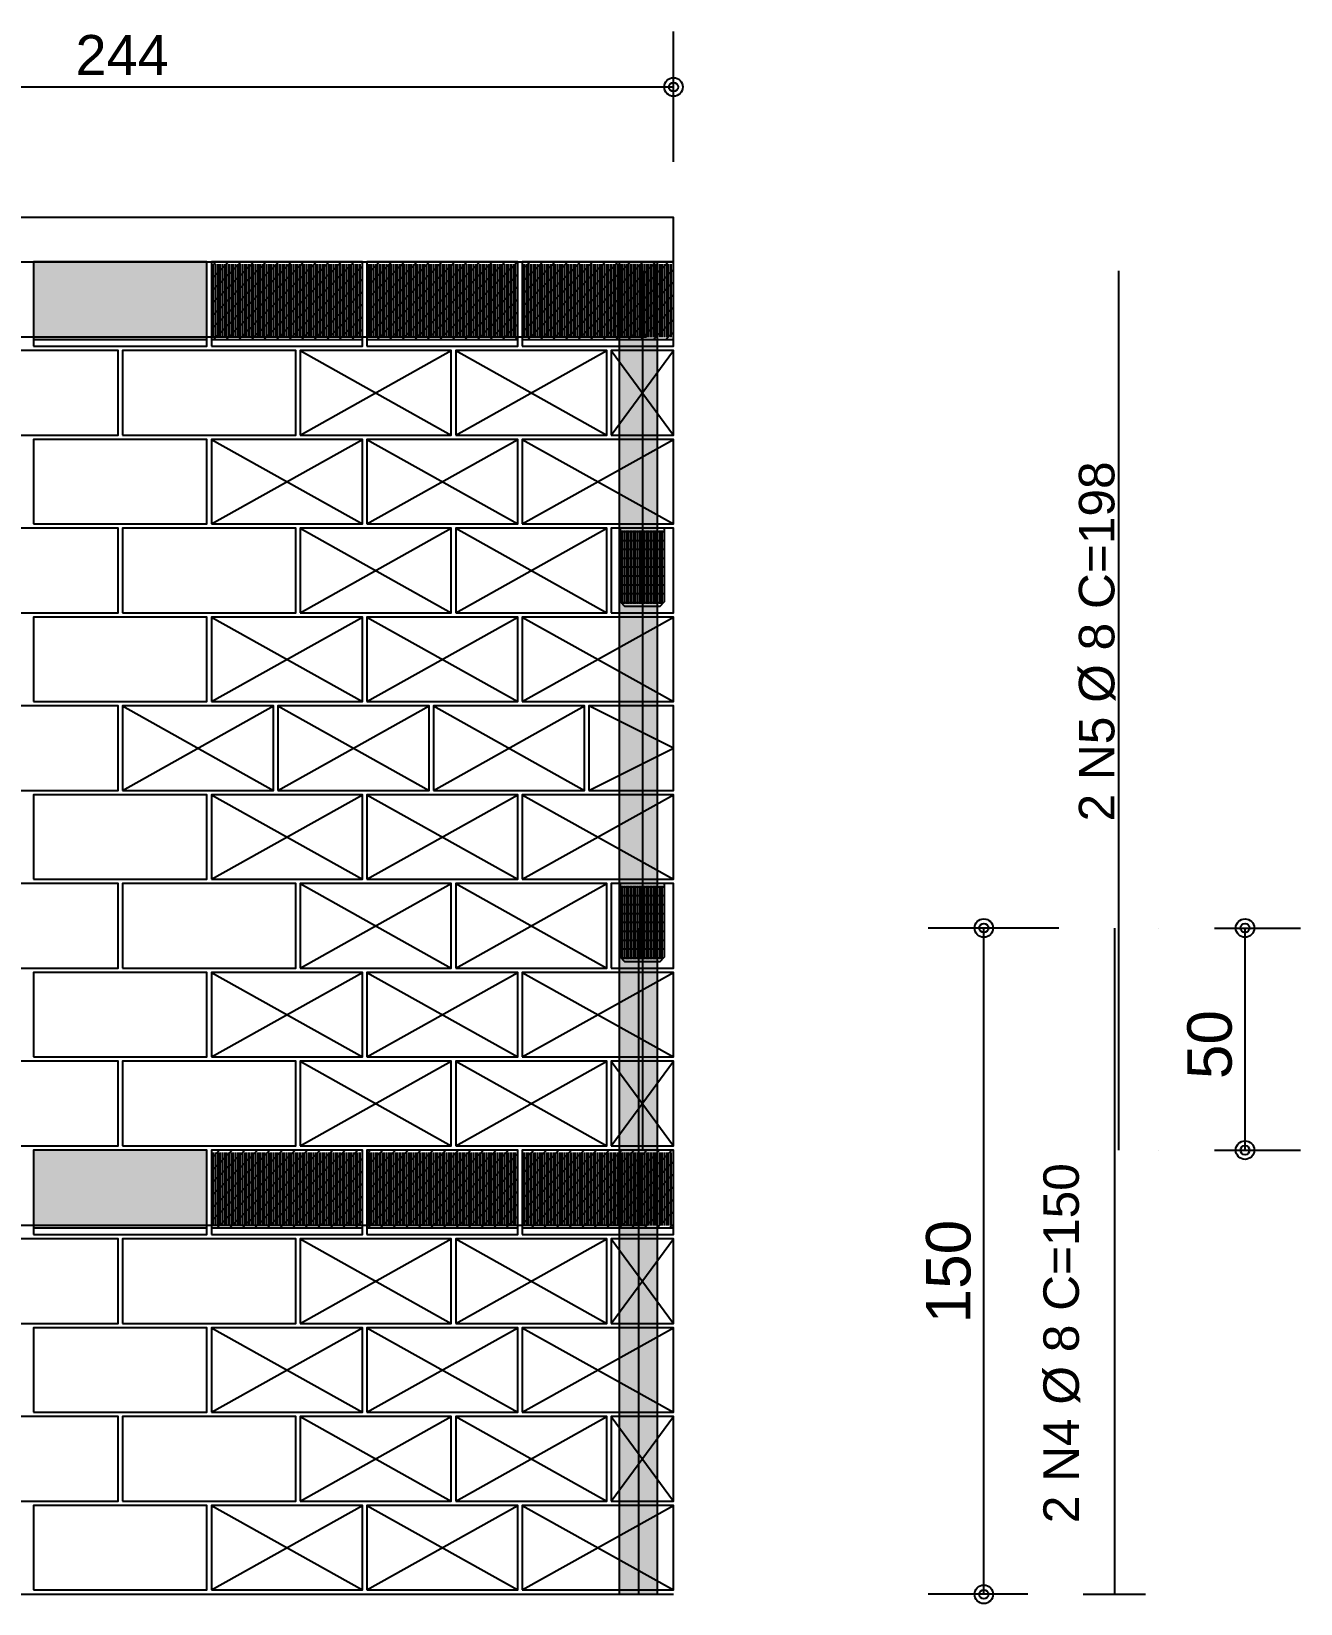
# Model space of a CAD drawing. Extents: x 3 to 128, y 2 to 83.
# Drawn here: x 88.01 to 93.73, y 29.57 to 36.65 of the extents above; entities that cross this region are included whole.
import ezdxf

# ---------------------------------------------------------------- set-up
doc = ezdxf.new("R2010")
doc.units = 0
doc.header["$MEASUREMENT"] = 0
doc.linetypes.add('ESTILO_TQS_0001', pattern=[1, 0.7, -0.3])
for name, color, linetype in [('1', 3, 'CONTINUOUS'), ('3', 7, 'CONTINUOUS'), ('34', 30, 'CONTINUOUS'), ('35', 255, 'CONTINUOUS'), ('4', 5, 'CONTINUOUS'), ('9', 8, 'CONTINUOUS')]:
    doc.layers.add(name, color=color, linetype=linetype)
doc.styles.add('TQS_ARIAL', font='arial.ttf')

msp = doc.modelspace()

# ---------------------------------------------------------------- linework, layer by layer
at = {"layer": '1', "color": 3, "linetype": 'ESTILO_TQS_0001'}
msp.add_line((92.749884, 29.61411), (93.029884, 29.61411), dxfattribs=at)
at = {"layer": '3', "color": 7, "linetype": 'Continuous'}
for p, q in [((89.22413, 34.83411), (89.90413, 35.21411)), ((89.22413, 35.21411), (89.90413, 34.83411)), ((89.92413, 34.83411), (90.60413, 35.21411)), ((89.92413, 35.21411), (90.60413, 34.83411)), ((90.62413, 35.21411), (90.90413, 34.83411)), ((90.62413, 34.83411), (90.90413, 35.21411)), ((88.824138, 34.43411), (89.504138, 34.81411)), ((88.824138, 34.81411), (89.504138, 34.43411)), ((89.524138, 34.43411), (90.204138, 34.81411)), ((89.524138, 34.81411), (90.204138, 34.43411)), ((90.224138, 34.43411), (90.904138, 34.81411)), ((90.224138, 34.81411), (90.904138, 34.43411)), ((89.22413, 34.03411), (89.90413, 34.41411)), ((89.22413, 34.41411), (89.90413, 34.03411)), ((89.92413, 34.03411), (90.60413, 34.41411)), ((89.92413, 34.41411), (90.60413, 34.03411)), ((88.824138, 33.63411), (89.504138, 34.01411)), ((88.824138, 34.01411), (89.504138, 33.63411)), ((89.524138, 33.63411), (90.204138, 34.01411)), ((89.524138, 34.01411), (90.204138, 33.63411)), ((90.224138, 33.63411), (90.904138, 34.01411)), ((90.224138, 34.01411), (90.904138, 33.63411)), ((88.424153, 33.23411), (89.104153, 33.61411)), ((88.424153, 33.61411), (89.104153, 33.23411)), ((89.124153, 33.23411), (89.804153, 33.61411)), ((89.124153, 33.61411), (89.804153, 33.23411)), ((89.824153, 33.23411), (90.504153, 33.61411)), ((89.824153, 33.61411), (90.504153, 33.23411)), ((90.904153, 33.42411), (90.524153, 33.61411)), ((90.524153, 33.23411), (90.904153, 33.42411)), ((88.824138, 32.83411), (89.504138, 33.21411)), ((88.824138, 33.21411), (89.504138, 32.83411)), ((89.524138, 32.83411), (90.204138, 33.21411)), ((89.524138, 33.21411), (90.204138, 32.83411)), ((90.224138, 32.83411), (90.904138, 33.21411)), ((90.224138, 33.21411), (90.904138, 32.83411)), ((89.22413, 32.43411), (89.90413, 32.81411)), ((89.22413, 32.81411), (89.90413, 32.43411)), ((89.92413, 32.43411), (90.60413, 32.81411)), ((89.92413, 32.81411), (90.60413, 32.43411)), ((88.824138, 32.03411), (89.504138, 32.41411)), ((88.824138, 32.41411), (89.504138, 32.03411)), ((89.524138, 32.03411), (90.204138, 32.41411)), ((89.524138, 32.41411), (90.204138, 32.03411)), ((90.224138, 32.03411), (90.904138, 32.41411)), ((90.224138, 32.41411), (90.904138, 32.03411)), ((89.22413, 31.63411), (89.90413, 32.01411)), ((89.22413, 32.01411), (89.90413, 31.63411)), ((89.92413, 31.63411), (90.60413, 32.01411)), ((89.92413, 32.01411), (90.60413, 31.63411)), ((90.62413, 32.01411), (90.90413, 31.63411)), ((90.62413, 31.63411), (90.90413, 32.01411)), ((89.22413, 30.83411), (89.90413, 31.21411)), ((89.22413, 31.21411), (89.90413, 30.83411)), ((89.92413, 30.83411), (90.60413, 31.21411)), ((89.92413, 31.21411), (90.60413, 30.83411)), ((90.62413, 31.21411), (90.90413, 30.83411)), ((90.62413, 30.83411), (90.90413, 31.21411)), ((88.824138, 30.43411), (89.504138, 30.81411)), ((88.824138, 30.81411), (89.504138, 30.43411)), ((89.524138, 30.43411), (90.204138, 30.81411)), ((89.524138, 30.81411), (90.204138, 30.43411)), ((90.224138, 30.43411), (90.904138, 30.81411)), ((90.224138, 30.81411), (90.904138, 30.43411)), ((89.22413, 30.03411), (89.90413, 30.41411)), ((89.22413, 30.41411), (89.90413, 30.03411)), ((89.92413, 30.03411), (90.60413, 30.41411)), ((89.92413, 30.41411), (90.60413, 30.03411)), ((90.62413, 30.41411), (90.90413, 30.03411)), ((90.62413, 30.03411), (90.90413, 30.41411)), ((88.824138, 29.63411), (89.504138, 30.01411)), ((88.824138, 30.01411), (89.504138, 29.63411)), ((89.524138, 29.63411), (90.204138, 30.01411)), ((89.524138, 30.01411), (90.204138, 29.63411)), ((90.224138, 29.63411), (90.904138, 30.01411)), ((90.224138, 30.01411), (90.904138, 29.63411))]:
    msp.add_line(p, q, dxfattribs=at)
for points in [[(83.324, 35.61411), (90.904827, 35.61411), (90.904827, 35.81411), (83.324, 35.81411), (83.324, 35.61411)], [(88.024138, 35.23411), (88.804138, 35.23411), (88.804138, 35.61411), (88.024138, 35.61411), (88.024138, 35.23411)], [(88.824138, 35.23411), (89.504138, 35.23411), (89.504138, 35.61411), (88.824138, 35.61411), (88.824138, 35.23411)], [(89.524138, 35.23411), (90.204138, 35.23411), (90.204138, 35.61411), (89.524138, 35.61411), (89.524138, 35.23411)], [(90.224138, 35.23411), (90.904138, 35.23411), (90.904138, 35.61411), (90.224138, 35.61411), (90.224138, 35.23411)], [(87.624153, 34.83411), (88.404153, 34.83411), (88.404153, 35.21411), (87.624153, 35.21411), (87.624153, 34.83411)], [(88.424138, 34.83411), (89.204138, 34.83411), (89.204138, 35.21411), (88.424138, 35.21411), (88.424138, 34.83411)], [(89.22413, 34.83411), (89.90413, 34.83411), (89.90413, 35.21411), (89.22413, 35.21411), (89.22413, 34.83411)], [(89.92413, 34.83411), (90.60413, 34.83411), (90.60413, 35.21411), (89.92413, 35.21411), (89.92413, 34.83411)], [(90.62413, 34.83411), (90.90413, 34.83411), (90.90413, 35.21411), (90.62413, 35.21411), (90.62413, 34.83411)], [(88.024138, 34.43411), (88.804138, 34.43411), (88.804138, 34.81411), (88.024138, 34.81411), (88.024138, 34.43411)], [(88.824138, 34.43411), (89.504138, 34.43411), (89.504138, 34.81411), (88.824138, 34.81411), (88.824138, 34.43411)], [(89.524138, 34.43411), (90.204138, 34.43411), (90.204138, 34.81411), (89.524138, 34.81411), (89.524138, 34.43411)], [(90.224138, 34.43411), (90.904138, 34.43411), (90.904138, 34.81411), (90.224138, 34.81411), (90.224138, 34.43411)], [(87.624153, 34.03411), (88.404153, 34.03411), (88.404153, 34.41411), (87.624153, 34.41411), (87.624153, 34.03411)], [(88.424138, 34.03411), (89.204138, 34.03411), (89.204138, 34.41411), (88.424138, 34.41411), (88.424138, 34.03411)], [(89.22413, 34.03411), (89.90413, 34.03411), (89.90413, 34.41411), (89.22413, 34.41411), (89.22413, 34.03411)], [(89.92413, 34.03411), (90.60413, 34.03411), (90.60413, 34.41411), (89.92413, 34.41411), (89.92413, 34.03411)], [(90.62413, 34.03411), (90.90413, 34.03411), (90.90413, 34.41411), (90.62413, 34.41411), (90.62413, 34.03411)], [(88.024138, 33.63411), (88.804138, 33.63411), (88.804138, 34.01411), (88.024138, 34.01411), (88.024138, 33.63411)], [(88.824138, 33.63411), (89.504138, 33.63411), (89.504138, 34.01411), (88.824138, 34.01411), (88.824138, 33.63411)], [(89.524138, 33.63411), (90.204138, 33.63411), (90.204138, 34.01411), (89.524138, 34.01411), (89.524138, 33.63411)], [(90.224138, 33.63411), (90.904138, 33.63411), (90.904138, 34.01411), (90.224138, 34.01411), (90.224138, 33.63411)], [(87.624153, 33.23411), (88.404153, 33.23411), (88.404153, 33.61411), (87.624153, 33.61411), (87.624153, 33.23411)], [(88.424153, 33.23411), (89.104153, 33.23411), (89.104153, 33.61411), (88.424153, 33.61411), (88.424153, 33.23411)], [(89.124153, 33.23411), (89.804153, 33.23411), (89.804153, 33.61411), (89.124153, 33.61411), (89.124153, 33.23411)], [(89.824153, 33.23411), (90.504153, 33.23411), (90.504153, 33.61411), (89.824153, 33.61411), (89.824153, 33.23411)], [(90.524153, 33.23411), (90.904153, 33.23411), (90.904153, 33.61411), (90.524153, 33.61411), (90.524153, 33.23411)], [(88.024138, 32.83411), (88.804138, 32.83411), (88.804138, 33.21411), (88.024138, 33.21411), (88.024138, 32.83411)], [(88.824138, 32.83411), (89.504138, 32.83411), (89.504138, 33.21411), (88.824138, 33.21411), (88.824138, 32.83411)], [(89.524138, 32.83411), (90.204138, 32.83411), (90.204138, 33.21411), (89.524138, 33.21411), (89.524138, 32.83411)], [(90.224138, 32.83411), (90.904138, 32.83411), (90.904138, 33.21411), (90.224138, 33.21411), (90.224138, 32.83411)], [(87.624153, 32.43411), (88.404153, 32.43411), (88.404153, 32.81411), (87.624153, 32.81411), (87.624153, 32.43411)], [(88.424138, 32.43411), (89.204138, 32.43411), (89.204138, 32.81411), (88.424138, 32.81411), (88.424138, 32.43411)], [(89.22413, 32.43411), (89.90413, 32.43411), (89.90413, 32.81411), (89.22413, 32.81411), (89.22413, 32.43411)], [(89.92413, 32.43411), (90.60413, 32.43411), (90.60413, 32.81411), (89.92413, 32.81411), (89.92413, 32.43411)], [(90.62413, 32.43411), (90.90413, 32.43411), (90.90413, 32.81411), (90.62413, 32.81411), (90.62413, 32.43411)], [(88.024138, 32.03411), (88.804138, 32.03411), (88.804138, 32.41411), (88.024138, 32.41411), (88.024138, 32.03411)], [(88.824138, 32.03411), (89.504138, 32.03411), (89.504138, 32.41411), (88.824138, 32.41411), (88.824138, 32.03411)], [(89.524138, 32.03411), (90.204138, 32.03411), (90.204138, 32.41411), (89.524138, 32.41411), (89.524138, 32.03411)], [(90.224138, 32.03411), (90.904138, 32.03411), (90.904138, 32.41411), (90.224138, 32.41411), (90.224138, 32.03411)], [(87.624153, 31.63411), (88.404153, 31.63411), (88.404153, 32.01411), (87.624153, 32.01411), (87.624153, 31.63411)], [(88.424138, 31.63411), (89.204138, 31.63411), (89.204138, 32.01411), (88.424138, 32.01411), (88.424138, 31.63411)], [(89.22413, 31.63411), (89.90413, 31.63411), (89.90413, 32.01411), (89.22413, 32.01411), (89.22413, 31.63411)], [(89.92413, 31.63411), (90.60413, 31.63411), (90.60413, 32.01411), (89.92413, 32.01411), (89.92413, 31.63411)], [(90.62413, 31.63411), (90.90413, 31.63411), (90.90413, 32.01411), (90.62413, 32.01411), (90.62413, 31.63411)], [(88.024138, 31.23411), (88.804138, 31.23411), (88.804138, 31.61411), (88.024138, 31.61411), (88.024138, 31.23411)], [(88.824138, 31.23411), (89.504138, 31.23411), (89.504138, 31.61411), (88.824138, 31.61411), (88.824138, 31.23411)], [(89.524138, 31.23411), (90.204138, 31.23411), (90.204138, 31.61411), (89.524138, 31.61411), (89.524138, 31.23411)], [(90.224138, 31.23411), (90.904138, 31.23411), (90.904138, 31.61411), (90.224138, 31.61411), (90.224138, 31.23411)], [(87.624153, 30.83411), (88.404153, 30.83411), (88.404153, 31.21411), (87.624153, 31.21411), (87.624153, 30.83411)], [(88.424138, 30.83411), (89.204138, 30.83411), (89.204138, 31.21411), (88.424138, 31.21411), (88.424138, 30.83411)], [(89.22413, 30.83411), (89.90413, 30.83411), (89.90413, 31.21411), (89.22413, 31.21411), (89.22413, 30.83411)], [(89.92413, 30.83411), (90.60413, 30.83411), (90.60413, 31.21411), (89.92413, 31.21411), (89.92413, 30.83411)], [(90.62413, 30.83411), (90.90413, 30.83411), (90.90413, 31.21411), (90.62413, 31.21411), (90.62413, 30.83411)], [(88.024138, 30.43411), (88.804138, 30.43411), (88.804138, 30.81411), (88.024138, 30.81411), (88.024138, 30.43411)], [(88.824138, 30.43411), (89.504138, 30.43411), (89.504138, 30.81411), (88.824138, 30.81411), (88.824138, 30.43411)], [(89.524138, 30.43411), (90.204138, 30.43411), (90.204138, 30.81411), (89.524138, 30.81411), (89.524138, 30.43411)], [(90.224138, 30.43411), (90.904138, 30.43411), (90.904138, 30.81411), (90.224138, 30.81411), (90.224138, 30.43411)], [(87.624153, 30.03411), (88.404153, 30.03411), (88.404153, 30.41411), (87.624153, 30.41411), (87.624153, 30.03411)], [(88.424138, 30.03411), (89.204138, 30.03411), (89.204138, 30.41411), (88.424138, 30.41411), (88.424138, 30.03411)], [(89.22413, 30.03411), (89.90413, 30.03411), (89.90413, 30.41411), (89.22413, 30.41411), (89.22413, 30.03411)], [(89.92413, 30.03411), (90.60413, 30.03411), (90.60413, 30.41411), (89.92413, 30.41411), (89.92413, 30.03411)], [(90.62413, 30.03411), (90.90413, 30.03411), (90.90413, 30.41411), (90.62413, 30.41411), (90.62413, 30.03411)], [(88.024138, 29.63411), (88.804138, 29.63411), (88.804138, 30.01411), (88.024138, 30.01411), (88.024138, 29.63411)], [(88.824138, 29.63411), (89.504138, 29.63411), (89.504138, 30.01411), (88.824138, 30.01411), (88.824138, 29.63411)], [(89.524138, 29.63411), (90.204138, 29.63411), (90.204138, 30.01411), (89.524138, 30.01411), (89.524138, 29.63411)], [(90.224138, 29.63411), (90.904138, 29.63411), (90.904138, 30.01411), (90.224138, 30.01411), (90.224138, 29.63411)]]:
    msp.add_lwpolyline(points, dxfattribs=at)
at = {"layer": '34', "color": 30, "linetype": 'Continuous'}
msp.add_line((83.324, 29.61411), (90.904827, 29.61411), dxfattribs=at)
at = {"layer": '35', "color": 255, "linetype": 'Continuous'}
for p, q in [((90.904827, 36.06411), (90.904827, 36.651457)), ((86.024151, 36.401457), (90.904827, 36.401457)), ((90.904827, 35.81411), (90.904827, 35.81411)), ((92.639884, 32.61411), (92.051884, 32.61411)), ((92.301884, 29.61411), (92.301884, 32.61411)), ((92.889884, 32.61411), (92.889884, 32.61411)), ((93.089884, 32.61411), (93.089884, 32.61411)), ((93.339884, 32.61411), (93.727884, 32.61411)), ((93.477884, 31.61411), (93.477884, 32.61411)), ((93.089884, 31.61411), (93.089884, 31.61411)), ((93.339884, 31.61411), (93.727884, 31.61411)), ((92.499884, 29.61411), (92.051884, 29.61411)), ((92.749884, 29.61411), (92.749884, 29.61411))]:
    msp.add_line(p, q, dxfattribs=at)
for centre, radius in [((90.904827, 36.401457), 0.041625), ((90.904827, 36.401457), 0.02075), ((92.301884, 32.61411), 0.041625), ((92.301884, 32.61411), 0.02075), ((93.477884, 32.61411), 0.041625), ((93.477884, 32.61411), 0.02075), ((93.477884, 31.61411), 0.041625), ((93.477884, 31.61411), 0.02075), ((92.301884, 29.61411), 0.041625), ((92.301884, 29.61411), 0.02075)]:
    msp.add_circle(centre, radius, dxfattribs=at)
at = {"layer": '4', "color": 5, "linetype": 'Continuous'}
for points in [[(90.766638, 31.61411), (90.766638, 35.57411)], [(92.909884, 31.61411), (92.909884, 35.57411)], [(83.446, 35.27611), (90.782827, 35.27611)], [(90.746638, 32.61411), (90.746638, 29.61411)], [(92.889884, 32.61411), (92.889884, 29.61411)], [(83.446, 31.27611), (90.782827, 31.27611)]]:
    msp.add_lwpolyline(points, dxfattribs=at)
at = {"layer": '9', "color": 8, "linetype": 'Continuous'}
for p, q in [((88.824138, 35.310297), (89.127951, 35.61411)), ((88.824138, 35.366865), (89.071383, 35.61411)), ((88.824138, 35.423434), (89.014814, 35.61411)), ((88.824138, 35.480002), (88.958246, 35.61411)), ((88.824138, 35.536571), (88.901677, 35.61411)), ((88.824138, 35.593139), (88.845108, 35.61411)), ((88.83452, 35.26411), (89.18452, 35.61411)), ((88.891088, 35.26411), (89.241088, 35.61411)), ((88.947657, 35.26411), (89.297657, 35.61411)), ((89.004225, 35.26411), (89.354225, 35.61411)), ((89.060794, 35.26411), (89.410794, 35.61411)), ((89.117362, 35.26411), (89.467362, 35.61411)), ((89.524138, 35.274906), (89.863342, 35.61411)), ((89.524138, 35.331474), (89.806774, 35.61411)), ((89.524138, 35.388043), (89.750205, 35.61411)), ((89.524138, 35.444611), (89.693637, 35.61411)), ((89.524138, 35.50118), (89.637068, 35.61411)), ((89.524138, 35.557748), (89.5805, 35.61411)), ((89.569911, 35.26411), (89.919911, 35.61411)), ((89.626479, 35.26411), (89.976479, 35.61411)), ((89.683048, 35.26411), (90.033048, 35.61411)), ((89.739616, 35.26411), (90.089616, 35.61411)), ((89.796185, 35.26411), (90.146185, 35.61411)), ((89.852754, 35.26411), (90.202754, 35.61411)), ((90.224138, 35.296083), (90.542165, 35.61411)), ((90.224138, 35.352652), (90.485596, 35.61411)), ((90.224138, 35.40922), (90.429028, 35.61411)), ((90.224138, 35.465789), (90.372459, 35.61411)), ((90.224138, 35.522357), (90.315891, 35.61411)), ((90.224138, 35.578926), (90.259322, 35.61411)), ((90.248733, 35.26411), (90.598733, 35.61411)), ((90.305302, 35.26411), (90.655302, 35.61411)), ((90.36187, 35.26411), (90.71187, 35.61411)), ((90.418439, 35.26411), (90.768439, 35.61411)), ((90.475007, 35.26411), (90.825007, 35.61411)), ((90.531576, 35.26411), (90.881576, 35.61411)), ((88.834138, 35.27411), (88.834138, 35.60411)), ((88.844138, 35.27411), (88.844138, 35.60411)), ((88.854138, 35.27411), (88.854138, 35.60411)), ((88.864138, 35.27411), (88.864138, 35.60411)), ((88.874138, 35.27411), (88.874138, 35.60411)), ((88.884138, 35.27411), (88.884138, 35.60411)), ((88.894138, 35.27411), (88.894138, 35.60411)), ((88.904138, 35.27411), (88.904138, 35.60411)), ((88.914138, 35.27411), (88.914138, 35.60411)), ((88.924138, 35.27411), (88.924138, 35.60411)), ((88.934138, 35.27411), (88.934138, 35.60411)), ((88.944138, 35.27411), (88.944138, 35.60411)), ((88.954138, 35.27411), (88.954138, 35.60411)), ((88.964138, 35.27411), (88.964138, 35.60411)), ((88.974138, 35.27411), (88.974138, 35.60411)), ((88.984138, 35.27411), (88.984138, 35.60411)), ((88.994138, 35.27411), (88.994138, 35.60411)), ((89.004138, 35.27411), (89.004138, 35.60411)), ((89.014138, 35.27411), (89.014138, 35.60411)), ((89.024138, 35.27411), (89.024138, 35.60411)), ((89.034138, 35.27411), (89.034138, 35.60411)), ((89.044138, 35.27411), (89.044138, 35.60411)), ((89.054138, 35.27411), (89.054138, 35.60411)), ((89.064138, 35.27411), (89.064138, 35.60411)), ((89.074138, 35.27411), (89.074138, 35.60411)), ((89.084138, 35.27411), (89.084138, 35.60411)), ((89.094138, 35.27411), (89.094138, 35.60411)), ((89.104138, 35.27411), (89.104138, 35.60411)), ((89.114138, 35.27411), (89.114138, 35.60411)), ((89.124138, 35.27411), (89.124138, 35.60411)), ((89.134138, 35.27411), (89.134138, 35.60411)), ((89.144138, 35.27411), (89.144138, 35.60411)), ((89.154138, 35.27411), (89.154138, 35.60411)), ((89.164138, 35.27411), (89.164138, 35.60411)), ((89.173931, 35.26411), (89.504138, 35.594317)), ((89.174138, 35.27411), (89.174138, 35.60411)), ((89.184138, 35.27411), (89.184138, 35.60411)), ((89.194138, 35.27411), (89.194138, 35.60411)), ((89.204138, 35.27411), (89.204138, 35.60411)), ((89.214138, 35.27411), (89.214138, 35.60411)), ((89.224138, 35.27411), (89.224138, 35.60411)), ((89.2305, 35.26411), (89.504138, 35.537748)), ((89.234138, 35.27411), (89.234138, 35.60411)), ((89.244138, 35.27411), (89.244138, 35.60411)), ((89.254138, 35.27411), (89.254138, 35.60411)), ((89.264138, 35.27411), (89.264138, 35.60411)), ((89.274138, 35.27411), (89.274138, 35.60411)), ((89.284138, 35.27411), (89.284138, 35.60411)), ((89.294138, 35.27411), (89.294138, 35.60411)), ((89.304138, 35.27411), (89.304138, 35.60411)), ((89.314138, 35.27411), (89.314138, 35.60411)), ((89.324138, 35.27411), (89.324138, 35.60411)), ((89.334138, 35.27411), (89.334138, 35.60411)), ((89.344138, 35.27411), (89.344138, 35.60411)), ((89.354138, 35.27411), (89.354138, 35.60411)), ((89.364138, 35.27411), (89.364138, 35.60411)), ((89.374138, 35.27411), (89.374138, 35.60411)), ((89.384138, 35.27411), (89.384138, 35.60411)), ((89.394138, 35.27411), (89.394138, 35.60411)), ((89.404138, 35.27411), (89.404138, 35.60411)), ((89.414138, 35.27411), (89.414138, 35.60411)), ((89.424138, 35.27411), (89.424138, 35.60411)), ((89.434138, 35.27411), (89.434138, 35.60411)), ((89.444138, 35.27411), (89.444138, 35.60411)), ((89.454138, 35.27411), (89.454138, 35.60411)), ((89.464138, 35.27411), (89.464138, 35.60411)), ((89.474138, 35.27411), (89.474138, 35.60411)), ((89.484138, 35.27411), (89.484138, 35.60411)), ((89.494138, 35.27411), (89.494138, 35.60411)), ((89.534138, 35.27411), (89.534138, 35.60411)), ((89.544138, 35.27411), (89.544138, 35.60411)), ((89.554138, 35.27411), (89.554138, 35.60411)), ((89.564138, 35.27411), (89.564138, 35.60411)), ((89.574138, 35.27411), (89.574138, 35.60411)), ((89.584138, 35.27411), (89.584138, 35.60411)), ((89.594138, 35.27411), (89.594138, 35.60411)), ((89.604138, 35.27411), (89.604138, 35.60411)), ((89.614138, 35.27411), (89.614138, 35.60411)), ((89.624138, 35.27411), (89.624138, 35.60411)), ((89.634138, 35.27411), (89.634138, 35.60411)), ((89.644138, 35.27411), (89.644138, 35.60411)), ((89.654138, 35.27411), (89.654138, 35.60411)), ((89.664138, 35.27411), (89.664138, 35.60411)), ((89.674138, 35.27411), (89.674138, 35.60411)), ((89.684138, 35.27411), (89.684138, 35.60411)), ((89.694138, 35.27411), (89.694138, 35.60411)), ((89.704138, 35.27411), (89.704138, 35.60411)), ((89.714138, 35.27411), (89.714138, 35.60411)), ((89.724138, 35.27411), (89.724138, 35.60411)), ((89.734138, 35.27411), (89.734138, 35.60411)), ((89.744138, 35.27411), (89.744138, 35.60411)), ((89.754138, 35.27411), (89.754138, 35.60411)), ((89.764138, 35.27411), (89.764138, 35.60411)), ((89.774138, 35.27411), (89.774138, 35.60411)), ((89.784138, 35.27411), (89.784138, 35.60411)), ((89.794138, 35.27411), (89.794138, 35.60411)), ((89.804138, 35.27411), (89.804138, 35.60411)), ((89.814138, 35.27411), (89.814138, 35.60411)), ((89.824138, 35.27411), (89.824138, 35.60411)), ((89.834138, 35.27411), (89.834138, 35.60411)), ((89.844138, 35.27411), (89.844138, 35.60411)), ((89.854138, 35.27411), (89.854138, 35.60411)), ((89.864138, 35.27411), (89.864138, 35.60411)), ((89.874138, 35.27411), (89.874138, 35.60411)), ((89.884138, 35.27411), (89.884138, 35.60411)), ((89.894138, 35.27411), (89.894138, 35.60411)), ((89.904138, 35.27411), (89.904138, 35.60411)), ((89.909322, 35.26411), (90.204138, 35.558926)), ((89.914138, 35.27411), (89.914138, 35.60411)), ((89.924138, 35.27411), (89.924138, 35.60411)), ((89.934138, 35.27411), (89.934138, 35.60411)), ((89.944138, 35.27411), (89.944138, 35.60411)), ((89.954138, 35.27411), (89.954138, 35.60411)), ((89.964138, 35.27411), (89.964138, 35.60411)), ((89.974138, 35.27411), (89.974138, 35.60411)), ((89.984138, 35.27411), (89.984138, 35.60411)), ((89.994138, 35.27411), (89.994138, 35.60411)), ((90.004138, 35.27411), (90.004138, 35.60411)), ((90.014138, 35.27411), (90.014138, 35.60411)), ((90.024138, 35.27411), (90.024138, 35.60411)), ((90.034138, 35.27411), (90.034138, 35.60411)), ((90.044138, 35.27411), (90.044138, 35.60411)), ((90.054138, 35.27411), (90.054138, 35.60411)), ((90.064138, 35.27411), (90.064138, 35.60411)), ((90.074138, 35.27411), (90.074138, 35.60411)), ((90.084138, 35.27411), (90.084138, 35.60411)), ((90.094138, 35.27411), (90.094138, 35.60411)), ((90.104138, 35.27411), (90.104138, 35.60411)), ((90.114138, 35.27411), (90.114138, 35.60411)), ((90.124138, 35.27411), (90.124138, 35.60411)), ((90.134138, 35.27411), (90.134138, 35.60411)), ((90.144138, 35.27411), (90.144138, 35.60411)), ((90.154138, 35.27411), (90.154138, 35.60411)), ((90.164138, 35.27411), (90.164138, 35.60411)), ((90.174138, 35.27411), (90.174138, 35.60411)), ((90.184138, 35.27411), (90.184138, 35.60411)), ((90.194138, 35.27411), (90.194138, 35.60411)), ((90.234138, 35.27411), (90.234138, 35.60411)), ((90.244138, 35.27411), (90.244138, 35.60411)), ((90.254138, 35.27411), (90.254138, 35.60411)), ((90.264138, 35.27411), (90.264138, 35.60411)), ((90.274138, 35.27411), (90.274138, 35.60411)), ((90.284138, 35.27411), (90.284138, 35.60411)), ((90.294138, 35.27411), (90.294138, 35.60411)), ((90.304138, 35.27411), (90.304138, 35.60411)), ((90.314138, 35.27411), (90.314138, 35.60411)), ((90.324138, 35.27411), (90.324138, 35.60411)), ((90.334138, 35.27411), (90.334138, 35.60411)), ((90.344138, 35.27411), (90.344138, 35.60411)), ((90.354138, 35.27411), (90.354138, 35.60411)), ((90.364138, 35.27411), (90.364138, 35.60411)), ((90.374138, 35.27411), (90.374138, 35.60411)), ((90.384138, 35.27411), (90.384138, 35.60411)), ((90.394138, 35.27411), (90.394138, 35.60411)), ((90.404138, 35.27411), (90.404138, 35.60411)), ((90.414138, 35.27411), (90.414138, 35.60411)), ((90.424138, 35.27411), (90.424138, 35.60411)), ((90.434138, 35.27411), (90.434138, 35.60411)), ((90.444138, 35.27411), (90.444138, 35.60411)), ((90.454138, 35.27411), (90.454138, 35.60411)), ((90.464138, 35.27411), (90.464138, 35.60411)), ((90.474138, 35.27411), (90.474138, 35.60411)), ((90.484138, 35.27411), (90.484138, 35.60411)), ((90.494138, 35.27411), (90.494138, 35.60411)), ((90.504138, 35.27411), (90.504138, 35.60411)), ((90.514138, 35.27411), (90.514138, 35.60411)), ((90.524138, 35.27411), (90.524138, 35.60411)), ((90.534138, 35.27411), (90.534138, 35.60411)), ((90.544138, 35.27411), (90.544138, 35.60411)), ((90.554138, 35.27411), (90.554138, 35.60411)), ((90.564138, 35.27411), (90.564138, 35.60411)), ((90.574138, 35.27411), (90.574138, 35.60411)), ((90.584138, 35.27411), (90.584138, 35.60411)), ((90.588145, 35.26411), (90.904138, 35.580103)), ((90.594138, 35.27411), (90.594138, 35.60411)), ((90.604138, 35.27411), (90.604138, 35.60411)), ((90.614138, 35.27411), (90.614138, 35.60411)), ((90.624138, 35.27411), (90.624138, 35.60411)), ((90.634138, 35.27411), (90.634138, 35.60411)), ((90.644138, 35.27411), (90.644138, 35.60411)), ((90.654138, 35.27411), (90.654138, 35.60411)), ((90.664138, 35.27411), (90.664138, 35.60411)), ((90.674138, 35.27411), (90.674138, 35.60411)), ((90.684138, 35.27411), (90.684138, 35.60411)), ((90.694138, 35.27411), (90.694138, 35.60411)), ((90.704138, 35.27411), (90.704138, 35.60411)), ((90.714138, 35.27411), (90.714138, 35.60411)), ((90.724138, 35.27411), (90.724138, 35.60411)), ((90.734138, 35.27411), (90.734138, 35.60411)), ((90.744138, 35.27411), (90.744138, 35.60411)), ((90.754138, 35.27411), (90.754138, 35.60411)), ((90.764138, 35.27411), (90.764138, 35.60411)), ((90.774138, 35.27411), (90.774138, 35.60411)), ((90.784138, 35.27411), (90.784138, 35.60411)), ((90.794138, 35.27411), (90.794138, 35.60411)), ((90.804138, 35.27411), (90.804138, 35.60411)), ((90.814138, 35.27411), (90.814138, 35.60411)), ((90.824138, 35.27411), (90.824138, 35.60411)), ((90.834138, 35.27411), (90.834138, 35.60411)), ((90.844138, 35.27411), (90.844138, 35.60411)), ((90.854138, 35.27411), (90.854138, 35.60411)), ((90.864138, 35.27411), (90.864138, 35.60411)), ((90.874138, 35.27411), (90.874138, 35.60411)), ((90.884138, 35.27411), (90.884138, 35.60411)), ((90.894138, 35.27411), (90.894138, 35.60411)), ((89.287068, 35.26411), (89.504138, 35.48118)), ((89.965891, 35.26411), (90.204138, 35.502357)), ((90.644713, 35.26411), (90.904138, 35.523535)), ((90.701282, 35.26411), (90.904138, 35.466966)), ((89.343637, 35.26411), (89.504138, 35.424611)), ((90.022459, 35.26411), (90.204138, 35.445789)), ((90.75785, 35.26411), (90.904138, 35.410398)), ((89.400205, 35.26411), (89.504138, 35.368043)), ((90.079028, 35.26411), (90.204138, 35.38922)), ((90.135596, 35.26411), (90.204138, 35.332652)), ((90.814419, 35.26411), (90.904138, 35.353829)), ((89.456774, 35.26411), (89.504138, 35.311474)), ((90.192165, 35.26411), (90.204138, 35.276083)), ((90.870987, 35.26411), (90.904138, 35.297261)), ((90.67413, 34.07411), (90.67413, 34.40411)), ((90.68413, 34.07411), (90.68413, 34.40411)), ((90.69413, 34.07411), (90.69413, 34.40411)), ((90.70413, 34.07411), (90.70413, 34.40411)), ((90.71413, 34.07411), (90.71413, 34.40411)), ((90.72413, 34.07411), (90.72413, 34.40411)), ((90.73413, 34.07411), (90.73413, 34.40411)), ((90.74413, 34.07411), (90.74413, 34.40411)), ((90.75413, 34.07411), (90.75413, 34.40411)), ((90.76413, 34.07411), (90.76413, 34.40411)), ((90.77413, 34.07411), (90.77413, 34.40411)), ((90.78413, 34.07411), (90.78413, 34.40411)), ((90.79413, 34.07411), (90.79413, 34.40411)), ((90.80413, 34.07411), (90.80413, 34.40411)), ((90.81413, 34.07411), (90.81413, 34.40411)), ((90.82413, 34.07411), (90.82413, 34.40411)), ((90.83413, 34.07411), (90.83413, 34.40411)), ((90.84413, 34.07411), (90.84413, 34.40411)), ((90.85413, 34.07411), (90.85413, 34.40411)), ((90.66413, 34.4), (90.86413, 34.4)), ((90.66413, 34.36), (90.86413, 34.36)), ((90.66413, 34.32), (90.86413, 34.32)), ((90.66413, 34.28), (90.86413, 34.28)), ((90.66413, 34.24), (90.86413, 34.24)), ((90.66413, 34.2), (90.86413, 34.2)), ((90.66413, 34.16), (90.86413, 34.16)), ((90.66413, 34.12), (90.86413, 34.12)), ((90.66824, 34.08), (90.86002, 34.08)), ((90.66413, 32.8), (90.86413, 32.8)), ((90.67413, 32.47411), (90.67413, 32.80411)), ((90.68413, 32.47411), (90.68413, 32.80411)), ((90.69413, 32.47411), (90.69413, 32.80411)), ((90.70413, 32.47411), (90.70413, 32.80411)), ((90.71413, 32.47411), (90.71413, 32.80411)), ((90.72413, 32.47411), (90.72413, 32.80411)), ((90.73413, 32.47411), (90.73413, 32.80411)), ((90.74413, 32.47411), (90.74413, 32.80411)), ((90.75413, 32.47411), (90.75413, 32.80411)), ((90.76413, 32.47411), (90.76413, 32.80411)), ((90.77413, 32.47411), (90.77413, 32.80411)), ((90.78413, 32.47411), (90.78413, 32.80411)), ((90.79413, 32.47411), (90.79413, 32.80411)), ((90.80413, 32.47411), (90.80413, 32.80411)), ((90.81413, 32.47411), (90.81413, 32.80411)), ((90.82413, 32.47411), (90.82413, 32.80411)), ((90.83413, 32.47411), (90.83413, 32.80411)), ((90.84413, 32.47411), (90.84413, 32.80411)), ((90.85413, 32.47411), (90.85413, 32.80411)), ((90.66413, 32.76), (90.86413, 32.76)), ((90.66413, 32.72), (90.86413, 32.72)), ((90.66413, 32.68), (90.86413, 32.68)), ((90.66413, 32.64), (90.86413, 32.64)), ((90.66413, 32.6), (90.86413, 32.6)), ((90.66413, 32.56), (90.86413, 32.56)), ((90.66413, 32.52), (90.86413, 32.52)), ((90.66824, 32.48), (90.86002, 32.48)), ((88.824138, 31.29393), (89.144318, 31.61411)), ((88.824138, 31.350499), (89.087749, 31.61411)), ((88.824138, 31.407067), (89.031181, 31.61411)), ((88.824138, 31.463636), (88.974612, 31.61411)), ((88.824138, 31.520204), (88.918044, 31.61411)), ((88.824138, 31.576773), (88.861475, 31.61411)), ((88.834138, 31.27411), (88.834138, 31.60411)), ((88.844138, 31.27411), (88.844138, 31.60411)), ((88.850886, 31.26411), (89.200886, 31.61411)), ((88.854138, 31.27411), (88.854138, 31.60411)), ((88.864138, 31.27411), (88.864138, 31.60411)), ((88.874138, 31.27411), (88.874138, 31.60411)), ((88.884138, 31.27411), (88.884138, 31.60411)), ((88.894138, 31.27411), (88.894138, 31.60411)), ((88.904138, 31.27411), (88.904138, 31.60411)), ((88.907455, 31.26411), (89.257455, 31.61411)), ((88.914138, 31.27411), (88.914138, 31.60411)), ((88.924138, 31.27411), (88.924138, 31.60411)), ((88.934138, 31.27411), (88.934138, 31.60411)), ((88.944138, 31.27411), (88.944138, 31.60411)), ((88.954138, 31.27411), (88.954138, 31.60411)), ((88.964023, 31.26411), (89.314023, 31.61411)), ((88.964138, 31.27411), (88.964138, 31.60411)), ((88.974138, 31.27411), (88.974138, 31.60411)), ((88.984138, 31.27411), (88.984138, 31.60411)), ((88.994138, 31.27411), (88.994138, 31.60411)), ((89.004138, 31.27411), (89.004138, 31.60411)), ((89.014138, 31.27411), (89.014138, 31.60411)), ((89.020592, 31.26411), (89.370592, 31.61411)), ((89.024138, 31.27411), (89.024138, 31.60411)), ((89.034138, 31.27411), (89.034138, 31.60411)), ((89.044138, 31.27411), (89.044138, 31.60411)), ((89.054138, 31.27411), (89.054138, 31.60411)), ((89.064138, 31.27411), (89.064138, 31.60411)), ((89.074138, 31.27411), (89.074138, 31.60411)), ((89.07716, 31.26411), (89.42716, 31.61411)), ((89.084138, 31.27411), (89.084138, 31.60411)), ((89.094138, 31.27411), (89.094138, 31.60411)), ((89.104138, 31.27411), (89.104138, 31.60411)), ((89.114138, 31.27411), (89.114138, 31.60411)), ((89.124138, 31.27411), (89.124138, 31.60411)), ((89.133729, 31.26411), (89.483729, 31.61411)), ((89.134138, 31.27411), (89.134138, 31.60411)), ((89.144138, 31.27411), (89.144138, 31.60411)), ((89.154138, 31.27411), (89.154138, 31.60411)), ((89.164138, 31.27411), (89.164138, 31.60411)), ((89.174138, 31.27411), (89.174138, 31.60411)), ((89.184138, 31.27411), (89.184138, 31.60411)), ((89.190298, 31.26411), (89.504138, 31.57795)), ((89.194138, 31.27411), (89.194138, 31.60411)), ((89.204138, 31.27411), (89.204138, 31.60411)), ((89.214138, 31.27411), (89.214138, 31.60411)), ((89.224138, 31.27411), (89.224138, 31.60411)), ((89.234138, 31.27411), (89.234138, 31.60411)), ((89.244138, 31.27411), (89.244138, 31.60411)), ((89.254138, 31.27411), (89.254138, 31.60411)), ((89.264138, 31.27411), (89.264138, 31.60411)), ((89.274138, 31.27411), (89.274138, 31.60411)), ((89.284138, 31.27411), (89.284138, 31.60411)), ((89.294138, 31.27411), (89.294138, 31.60411)), ((89.304138, 31.27411), (89.304138, 31.60411)), ((89.314138, 31.27411), (89.314138, 31.60411)), ((89.324138, 31.27411), (89.324138, 31.60411)), ((89.334138, 31.27411), (89.334138, 31.60411)), ((89.344138, 31.27411), (89.344138, 31.60411)), ((89.354138, 31.27411), (89.354138, 31.60411)), ((89.364138, 31.27411), (89.364138, 31.60411)), ((89.374138, 31.27411), (89.374138, 31.60411)), ((89.384138, 31.27411), (89.384138, 31.60411)), ((89.394138, 31.27411), (89.394138, 31.60411)), ((89.404138, 31.27411), (89.404138, 31.60411)), ((89.414138, 31.27411), (89.414138, 31.60411)), ((89.424138, 31.27411), (89.424138, 31.60411)), ((89.434138, 31.27411), (89.434138, 31.60411)), ((89.444138, 31.27411), (89.444138, 31.60411)), ((89.454138, 31.27411), (89.454138, 31.60411)), ((89.464138, 31.27411), (89.464138, 31.60411)), ((89.474138, 31.27411), (89.474138, 31.60411)), ((89.484138, 31.27411), (89.484138, 31.60411)), ((89.494138, 31.27411), (89.494138, 31.60411)), ((89.524138, 31.315108), (89.82314, 31.61411)), ((89.524138, 31.371676), (89.766572, 31.61411)), ((89.524138, 31.428245), (89.710003, 31.61411)), ((89.524138, 31.484813), (89.653435, 31.61411)), ((89.524138, 31.541382), (89.596866, 31.61411)), ((89.524138, 31.59795), (89.540298, 31.61411)), ((89.529709, 31.26411), (89.879709, 31.61411)), ((89.534138, 31.27411), (89.534138, 31.60411)), ((89.544138, 31.27411), (89.544138, 31.60411)), ((89.554138, 31.27411), (89.554138, 31.60411)), ((89.564138, 31.27411), (89.564138, 31.60411)), ((89.574138, 31.27411), (89.574138, 31.60411)), ((89.584138, 31.27411), (89.584138, 31.60411)), ((89.586277, 31.26411), (89.936277, 31.61411)), ((89.594138, 31.27411), (89.594138, 31.60411)), ((89.604138, 31.27411), (89.604138, 31.60411)), ((89.614138, 31.27411), (89.614138, 31.60411)), ((89.624138, 31.27411), (89.624138, 31.60411)), ((89.634138, 31.27411), (89.634138, 31.60411)), ((89.642846, 31.26411), (89.992846, 31.61411)), ((89.644138, 31.27411), (89.644138, 31.60411)), ((89.654138, 31.27411), (89.654138, 31.60411)), ((89.664138, 31.27411), (89.664138, 31.60411)), ((89.674138, 31.27411), (89.674138, 31.60411)), ((89.684138, 31.27411), (89.684138, 31.60411)), ((89.694138, 31.27411), (89.694138, 31.60411)), ((89.699414, 31.26411), (90.049414, 31.61411)), ((89.704138, 31.27411), (89.704138, 31.60411)), ((89.714138, 31.27411), (89.714138, 31.60411)), ((89.724138, 31.27411), (89.724138, 31.60411)), ((89.734138, 31.27411), (89.734138, 31.60411)), ((89.744138, 31.27411), (89.744138, 31.60411)), ((89.754138, 31.27411), (89.754138, 31.60411)), ((89.755983, 31.26411), (90.105983, 31.61411)), ((89.764138, 31.27411), (89.764138, 31.60411)), ((89.774138, 31.27411), (89.774138, 31.60411)), ((89.784138, 31.27411), (89.784138, 31.60411)), ((89.794138, 31.27411), (89.794138, 31.60411)), ((89.804138, 31.27411), (89.804138, 31.60411)), ((89.812551, 31.26411), (90.162551, 31.61411)), ((89.814138, 31.27411), (89.814138, 31.60411)), ((89.824138, 31.27411), (89.824138, 31.60411)), ((89.834138, 31.27411), (89.834138, 31.60411)), ((89.844138, 31.27411), (89.844138, 31.60411)), ((89.854138, 31.27411), (89.854138, 31.60411)), ((89.864138, 31.27411), (89.864138, 31.60411)), ((89.86912, 31.26411), (90.204138, 31.599128)), ((89.874138, 31.27411), (89.874138, 31.60411)), ((89.884138, 31.27411), (89.884138, 31.60411)), ((89.894138, 31.27411), (89.894138, 31.60411)), ((89.904138, 31.27411), (89.904138, 31.60411)), ((89.914138, 31.27411), (89.914138, 31.60411)), ((89.924138, 31.27411), (89.924138, 31.60411)), ((89.934138, 31.27411), (89.934138, 31.60411)), ((89.944138, 31.27411), (89.944138, 31.60411)), ((89.954138, 31.27411), (89.954138, 31.60411)), ((89.964138, 31.27411), (89.964138, 31.60411)), ((89.974138, 31.27411), (89.974138, 31.60411)), ((89.984138, 31.27411), (89.984138, 31.60411)), ((89.994138, 31.27411), (89.994138, 31.60411)), ((90.004138, 31.27411), (90.004138, 31.60411)), ((90.014138, 31.27411), (90.014138, 31.60411)), ((90.024138, 31.27411), (90.024138, 31.60411)), ((90.034138, 31.27411), (90.034138, 31.60411)), ((90.044138, 31.27411), (90.044138, 31.60411)), ((90.054138, 31.27411), (90.054138, 31.60411)), ((90.064138, 31.27411), (90.064138, 31.60411)), ((90.074138, 31.27411), (90.074138, 31.60411)), ((90.084138, 31.27411), (90.084138, 31.60411)), ((90.094138, 31.27411), (90.094138, 31.60411)), ((90.104138, 31.27411), (90.104138, 31.60411)), ((90.114138, 31.27411), (90.114138, 31.60411)), ((90.124138, 31.27411), (90.124138, 31.60411)), ((90.134138, 31.27411), (90.134138, 31.60411)), ((90.144138, 31.27411), (90.144138, 31.60411)), ((90.154138, 31.27411), (90.154138, 31.60411)), ((90.164138, 31.27411), (90.164138, 31.60411)), ((90.174138, 31.27411), (90.174138, 31.60411)), ((90.184138, 31.27411), (90.184138, 31.60411)), ((90.194138, 31.27411), (90.194138, 31.60411)), ((90.224138, 31.279717), (90.558531, 31.61411)), ((90.224138, 31.336285), (90.501963, 31.61411)), ((90.224138, 31.392854), (90.445394, 31.61411)), ((90.224138, 31.449422), (90.388826, 31.61411)), ((90.224138, 31.505991), (90.332257, 31.61411)), ((90.224138, 31.562559), (90.275689, 31.61411)), ((90.234138, 31.27411), (90.234138, 31.60411)), ((90.244138, 31.27411), (90.244138, 31.60411)), ((90.254138, 31.27411), (90.254138, 31.60411)), ((90.264138, 31.27411), (90.264138, 31.60411)), ((90.2651, 31.26411), (90.6151, 31.61411)), ((90.274138, 31.27411), (90.274138, 31.60411)), ((90.284138, 31.27411), (90.284138, 31.60411)), ((90.294138, 31.27411), (90.294138, 31.60411)), ((90.304138, 31.27411), (90.304138, 31.60411)), ((90.314138, 31.27411), (90.314138, 31.60411)), ((90.321668, 31.26411), (90.671668, 31.61411)), ((90.324138, 31.27411), (90.324138, 31.60411)), ((90.334138, 31.27411), (90.334138, 31.60411)), ((90.344138, 31.27411), (90.344138, 31.60411)), ((90.354138, 31.27411), (90.354138, 31.60411)), ((90.364138, 31.27411), (90.364138, 31.60411)), ((90.374138, 31.27411), (90.374138, 31.60411)), ((90.378237, 31.26411), (90.728237, 31.61411)), ((90.384138, 31.27411), (90.384138, 31.60411)), ((90.394138, 31.27411), (90.394138, 31.60411)), ((90.404138, 31.27411), (90.404138, 31.60411)), ((90.414138, 31.27411), (90.414138, 31.60411)), ((90.424138, 31.27411), (90.424138, 31.60411)), ((90.434138, 31.27411), (90.434138, 31.60411)), ((90.434805, 31.26411), (90.784805, 31.61411)), ((90.444138, 31.27411), (90.444138, 31.60411)), ((90.454138, 31.27411), (90.454138, 31.60411)), ((90.464138, 31.27411), (90.464138, 31.60411)), ((90.474138, 31.27411), (90.474138, 31.60411)), ((90.484138, 31.27411), (90.484138, 31.60411)), ((90.491374, 31.26411), (90.841374, 31.61411)), ((90.494138, 31.27411), (90.494138, 31.60411)), ((90.504138, 31.27411), (90.504138, 31.60411)), ((90.514138, 31.27411), (90.514138, 31.60411)), ((90.524138, 31.27411), (90.524138, 31.60411)), ((90.534138, 31.27411), (90.534138, 31.60411)), ((90.544138, 31.27411), (90.544138, 31.60411)), ((90.547943, 31.26411), (90.897943, 31.61411)), ((90.554138, 31.27411), (90.554138, 31.60411)), ((90.564138, 31.27411), (90.564138, 31.60411)), ((90.574138, 31.27411), (90.574138, 31.60411)), ((90.584138, 31.27411), (90.584138, 31.60411)), ((90.594138, 31.27411), (90.594138, 31.60411)), ((90.604138, 31.27411), (90.604138, 31.60411)), ((90.614138, 31.27411), (90.614138, 31.60411)), ((90.624138, 31.27411), (90.624138, 31.60411)), ((90.634138, 31.27411), (90.634138, 31.60411)), ((90.644138, 31.27411), (90.644138, 31.60411)), ((90.654138, 31.27411), (90.654138, 31.60411)), ((90.664138, 31.27411), (90.664138, 31.60411)), ((90.674138, 31.27411), (90.674138, 31.60411)), ((90.684138, 31.27411), (90.684138, 31.60411)), ((90.694138, 31.27411), (90.694138, 31.60411)), ((90.704138, 31.27411), (90.704138, 31.60411)), ((90.714138, 31.27411), (90.714138, 31.60411)), ((90.724138, 31.27411), (90.724138, 31.60411)), ((90.734138, 31.27411), (90.734138, 31.60411)), ((90.744138, 31.27411), (90.744138, 31.60411)), ((90.754138, 31.27411), (90.754138, 31.60411)), ((90.764138, 31.27411), (90.764138, 31.60411)), ((90.774138, 31.27411), (90.774138, 31.60411)), ((90.784138, 31.27411), (90.784138, 31.60411)), ((90.794138, 31.27411), (90.794138, 31.60411)), ((90.804138, 31.27411), (90.804138, 31.60411)), ((90.814138, 31.27411), (90.814138, 31.60411)), ((90.824138, 31.27411), (90.824138, 31.60411)), ((90.834138, 31.27411), (90.834138, 31.60411)), ((90.844138, 31.27411), (90.844138, 31.60411)), ((90.854138, 31.27411), (90.854138, 31.60411)), ((90.864138, 31.27411), (90.864138, 31.60411)), ((90.874138, 31.27411), (90.874138, 31.60411)), ((90.884138, 31.27411), (90.884138, 31.60411)), ((90.894138, 31.27411), (90.894138, 31.60411)), ((89.246866, 31.26411), (89.504138, 31.521382)), ((89.925689, 31.26411), (90.204138, 31.542559)), ((90.604511, 31.26411), (90.904138, 31.563737)), ((90.66108, 31.26411), (90.904138, 31.507168)), ((89.303435, 31.26411), (89.504138, 31.464813)), ((89.982257, 31.26411), (90.204138, 31.485991)), ((90.717648, 31.26411), (90.904138, 31.4506)), ((89.360003, 31.26411), (89.504138, 31.408245)), ((90.038826, 31.26411), (90.204138, 31.429422)), ((90.095394, 31.26411), (90.204138, 31.372854)), ((90.774217, 31.26411), (90.904138, 31.394031)), ((89.416572, 31.26411), (89.504138, 31.351676)), ((89.47314, 31.26411), (89.504138, 31.295108)), ((90.151963, 31.26411), (90.204138, 31.316285)), ((90.830785, 31.26411), (90.904138, 31.337463)), ((90.887354, 31.26411), (90.904138, 31.280894))]:
    msp.add_line(p, q, dxfattribs=at)
for points in [[(88.024138, 35.26411), (88.804138, 35.26411), (88.804138, 35.61411), (88.024138, 35.61411), (88.024138, 35.26411)], [(88.824138, 35.26411), (89.504138, 35.26411), (89.504138, 35.61411), (88.824138, 35.61411), (88.824138, 35.26411)], [(89.524138, 35.26411), (90.204138, 35.26411), (90.204138, 35.61411), (89.524138, 35.61411), (89.524138, 35.26411)], [(90.224138, 35.26411), (90.904138, 35.26411), (90.904138, 35.61411), (90.224138, 35.61411), (90.224138, 35.26411)], [(90.660638, 35.61411), (90.660638, 29.61411), (90.832638, 29.61411), (90.832638, 35.61411), (90.660638, 35.61411)], [(90.66413, 34.08411), (90.68413, 34.06411), (90.84413, 34.06411), (90.86413, 34.08411), (90.86413, 34.41411), (90.66413, 34.41411), (90.66413, 34.08411)], [(90.66413, 32.48411), (90.68413, 32.46411), (90.84413, 32.46411), (90.86413, 32.48411), (90.86413, 32.81411), (90.66413, 32.81411), (90.66413, 32.48411)], [(88.024138, 31.26411), (88.804138, 31.26411), (88.804138, 31.61411), (88.024138, 31.61411), (88.024138, 31.26411)], [(88.824138, 31.26411), (89.504138, 31.26411), (89.504138, 31.61411), (88.824138, 31.61411), (88.824138, 31.26411)], [(89.524138, 31.26411), (90.204138, 31.26411), (90.204138, 31.61411), (89.524138, 31.61411), (89.524138, 31.26411)], [(90.224138, 31.26411), (90.904138, 31.26411), (90.904138, 31.61411), (90.224138, 31.61411), (90.224138, 31.26411)]]:
    msp.add_lwpolyline(points, dxfattribs=at)
for points in [[(88.024138, 35.26411), (88.804138, 35.26411), (88.804138, 35.61411)], [(88.024138, 35.26411), (88.804138, 35.61411), (88.024138, 35.61411)], [(88.024138, 35.26411), (88.024138, 35.61411), (88.024138, 35.26411)], [(90.660638, 35.61411), (90.660638, 29.61411), (90.832638, 29.61411)], [(90.660638, 35.61411), (90.832638, 29.61411), (90.832638, 35.61411)], [(90.660638, 35.61411), (90.832638, 35.61411), (90.660638, 35.61411)], [(88.024138, 31.26411), (88.804138, 31.26411), (88.804138, 31.61411)], [(88.024138, 31.26411), (88.804138, 31.61411), (88.024138, 31.61411)], [(88.024138, 31.26411), (88.024138, 31.61411), (88.024138, 31.26411)]]:
    msp.add_solid(points, dxfattribs=at)

# ---------------------------------------------------------------- texts
at = {"layer": '3', "color": 7, "linetype": 'Continuous', "style": 'TQS_ARIAL'}
for s, p in [('2 N5 %%c 8 C=198', (92.889884, 33.09411)), ('2 N4 %%c 8 C=150', (92.729884, 29.93411))]:
    msp.add_text(s, height=0.16, rotation=90, dxfattribs=at).set_placement(p)
at = {"layer": '35', "color": 255, "linetype": 'Continuous', "style": 'TQS_ARIAL'}
msp.add_text('244', height=0.18, dxfattribs=at).set_placement((88.212489, 36.455457))
for s, p in [('50', (93.417884, 31.93411)), ('150', (92.241884, 30.83411))]:
    msp.add_text(s, height=0.2, rotation=90, dxfattribs=at).set_placement(p)

doc.saveas('drawing.dxf')
